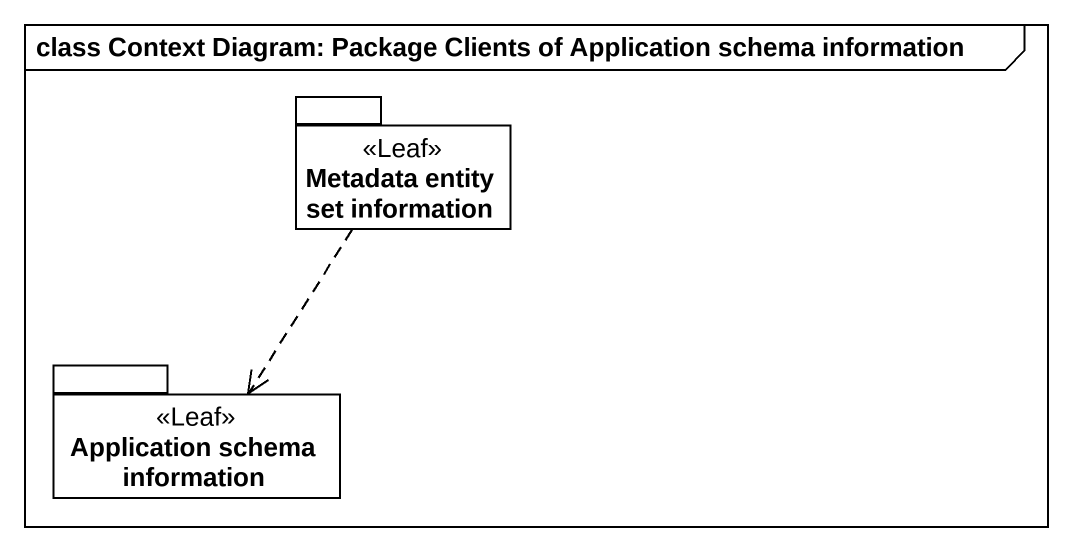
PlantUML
@startuml
mainframe class Context Diagram: Package Clients of Application schema information
package "Metadata entity set information" as Metadata_entity_set <<Leaf>> {
}
package "Application schema information" as Application_schema <<Leaf>> {
}
Metadata_entity_set ..> Application_schema
@enduml
